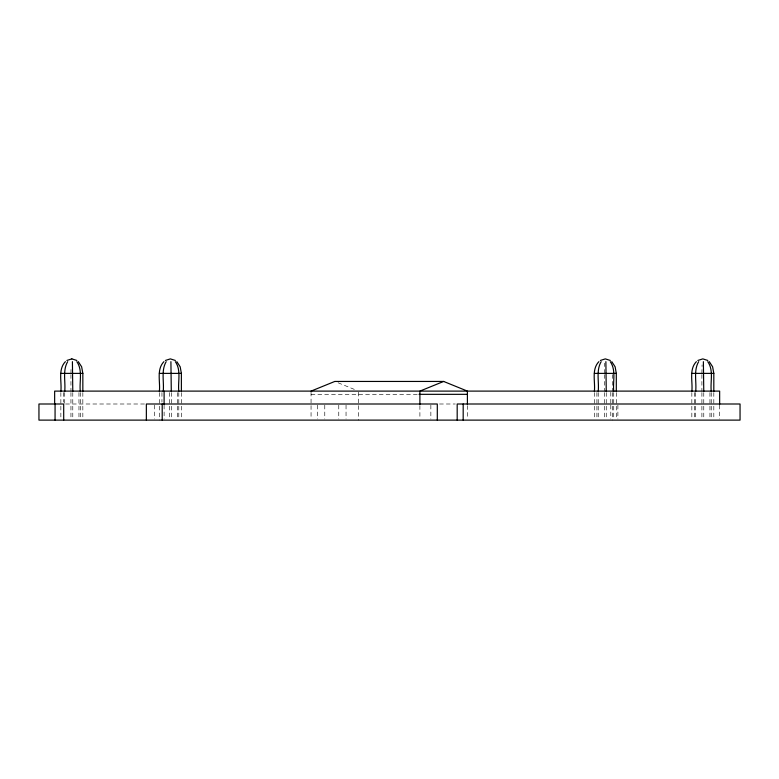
<?xml version="1.0" encoding="UTF-8"?>
<svg xmlns="http://www.w3.org/2000/svg" width="779" height="779" viewBox="0 0 779 779"><rect width="100%" height="100%" fill="white"/><g stroke="black" fill="none" stroke-linecap="round" stroke-linejoin="round"><path stroke-width="0.58" stroke-dasharray="3.9 2.92" d="M70.947 373.384L71.045 366.802M604.416 373.384L604.689 363.131M701.898 373.384L702.074 364.864M311.055 394.33L417.817 394.33M65.592 403.999L145.595 403.999M439.492 403.999L455.345 403.999M338.086 382.781L354.328 389.393M719.65 405.148L719.65 418.966M713.817 392.558L713.817 418.917M711.246 392.558L711.246 418.917M709.951 392.558L709.951 418.917M703.768 392.558L703.768 418.917M701.898 374.582L701.898 391.36M701.898 392.558L701.898 418.917M695.705 392.558L695.705 418.917M694.42 392.558L694.42 418.917M691.84 392.558L691.84 418.917M617.893 405.148L617.893 418.966M616.306 392.558L616.306 418.917M613.735 392.558L613.735 418.917M612.44 374.582L612.44 391.36M612.44 392.558L612.44 420.115M610.794 392.324L610.794 404.408M610.794 405.148L610.794 418.966M606.257 392.558L606.257 418.917M604.416 374.582L604.416 391.36M604.416 392.558L604.416 418.917M598.233 392.558L598.233 418.917M596.909 392.558L596.909 418.917M594.367 392.558L594.367 418.917M467.4 405.616L467.4 418.907M430.855 405.148L430.855 418.966M419.9 405.616L419.9 418.907M358.544 392.188L358.544 404.408M358.544 405.616L358.544 420.115M346.042 405.148L346.042 418.966M338.768 405.148L338.768 418.966M324.775 405.148L324.775 418.966M317.686 405.148L317.686 418.966M311.055 392.188L311.055 404.408M311.055 405.616L311.055 418.907M181.38 392.558L181.38 418.917M178.8 392.558L178.8 418.917M177.515 392.558L177.515 418.917M171.292 392.558L171.292 418.917M169.462 392.558L169.462 418.917M164.106 405.148L164.106 418.966M161.954 392.558L161.954 402.139M159.374 392.558L159.374 420.115M154.7 405.148L154.7 418.966M82.837 392.558L82.837 418.917M80.295 392.558L80.295 418.917M78.971 392.558L78.971 418.917M72.788 392.558L72.788 418.917M70.947 374.582L70.947 391.36M70.947 392.558L70.947 418.917M64.725 392.558L64.725 403.337M63.44 392.558L63.44 402.139M60.859 392.558L60.859 418.917"/><path stroke-width="1.17" d="M60.859 391.36C61.96 381.807 57.773 369.519 65.397 361.66M159.374 391.36C160.474 381.807 156.277 369.519 163.911 361.66M594.367 391.36C595.468 381.807 591.28 369.528 598.885 361.66M691.84 391.36C692.94 381.807 688.753 369.519 696.368 361.66M601.154 361.66C595.935 370.6 599.207 381.671 598.233 391.36M67.666 361.66C62.427 370.59 65.709 381.671 64.725 391.36M166.18 361.66C160.932 370.59 164.223 381.671 163.239 391.36M698.646 361.66C693.407 370.6 696.689 381.671 695.705 391.36M66.867 360.463L71.834 358.885M165.382 360.463L170.358 358.885L175.372 360.463M600.356 360.463L605.312 358.885L610.317 360.463M697.838 360.463L702.814 358.885L707.819 360.463M311.055 391.107L334.795 381.447L443.65 381.447L467.4 391.107L467.4 404.408M443.65 381.447L419.9 391.107L419.9 404.408M60.859 373.384L82.837 373.384L82.837 391.36M159.374 373.384L181.38 373.384L181.38 391.36M594.367 373.384L616.306 373.384L616.306 391.36M691.84 373.384L713.817 373.384L713.817 391.36M419.024 394.33L467.4 394.33M71.882 358.885L76.848 360.463M709.289 361.66L712.619 366.802L713.817 373.384M176.843 361.66L180.183 366.802L181.38 373.384M78.309 361.66L81.639 366.802L82.837 373.384M611.788 361.66L615.118 366.802L616.306 373.384M175.333 361.66C181.419 370.259 177.739 381.72 178.8 391.36M76.819 361.66C82.905 370.259 79.234 381.729 80.295 391.36M707.77 361.66C713.856 370.259 710.185 381.72 711.246 391.36M610.269 361.66C616.335 370.268 612.674 381.72 613.735 391.36M703.379 361.66L703.768 391.36M605.877 361.66L606.257 391.36M170.913 361.66L171.292 391.36M72.408 361.66L72.788 391.36M719.65 404.408L719.65 391.107L54.647 391.107L54.647 404.408M463.184 403.999L463.184 420.115M457.185 420.115L457.185 403.999L740.05 403.999L740.05 420.115L38.95 420.115L38.95 403.999L63.703 403.999L63.703 420.115M437.301 420.115L437.301 403.999L146.355 403.999L146.355 420.115M164.106 391.107L164.106 404.408M162.207 403.999L162.207 420.115M55.066 403.999L55.066 420.115"/></g></svg>
